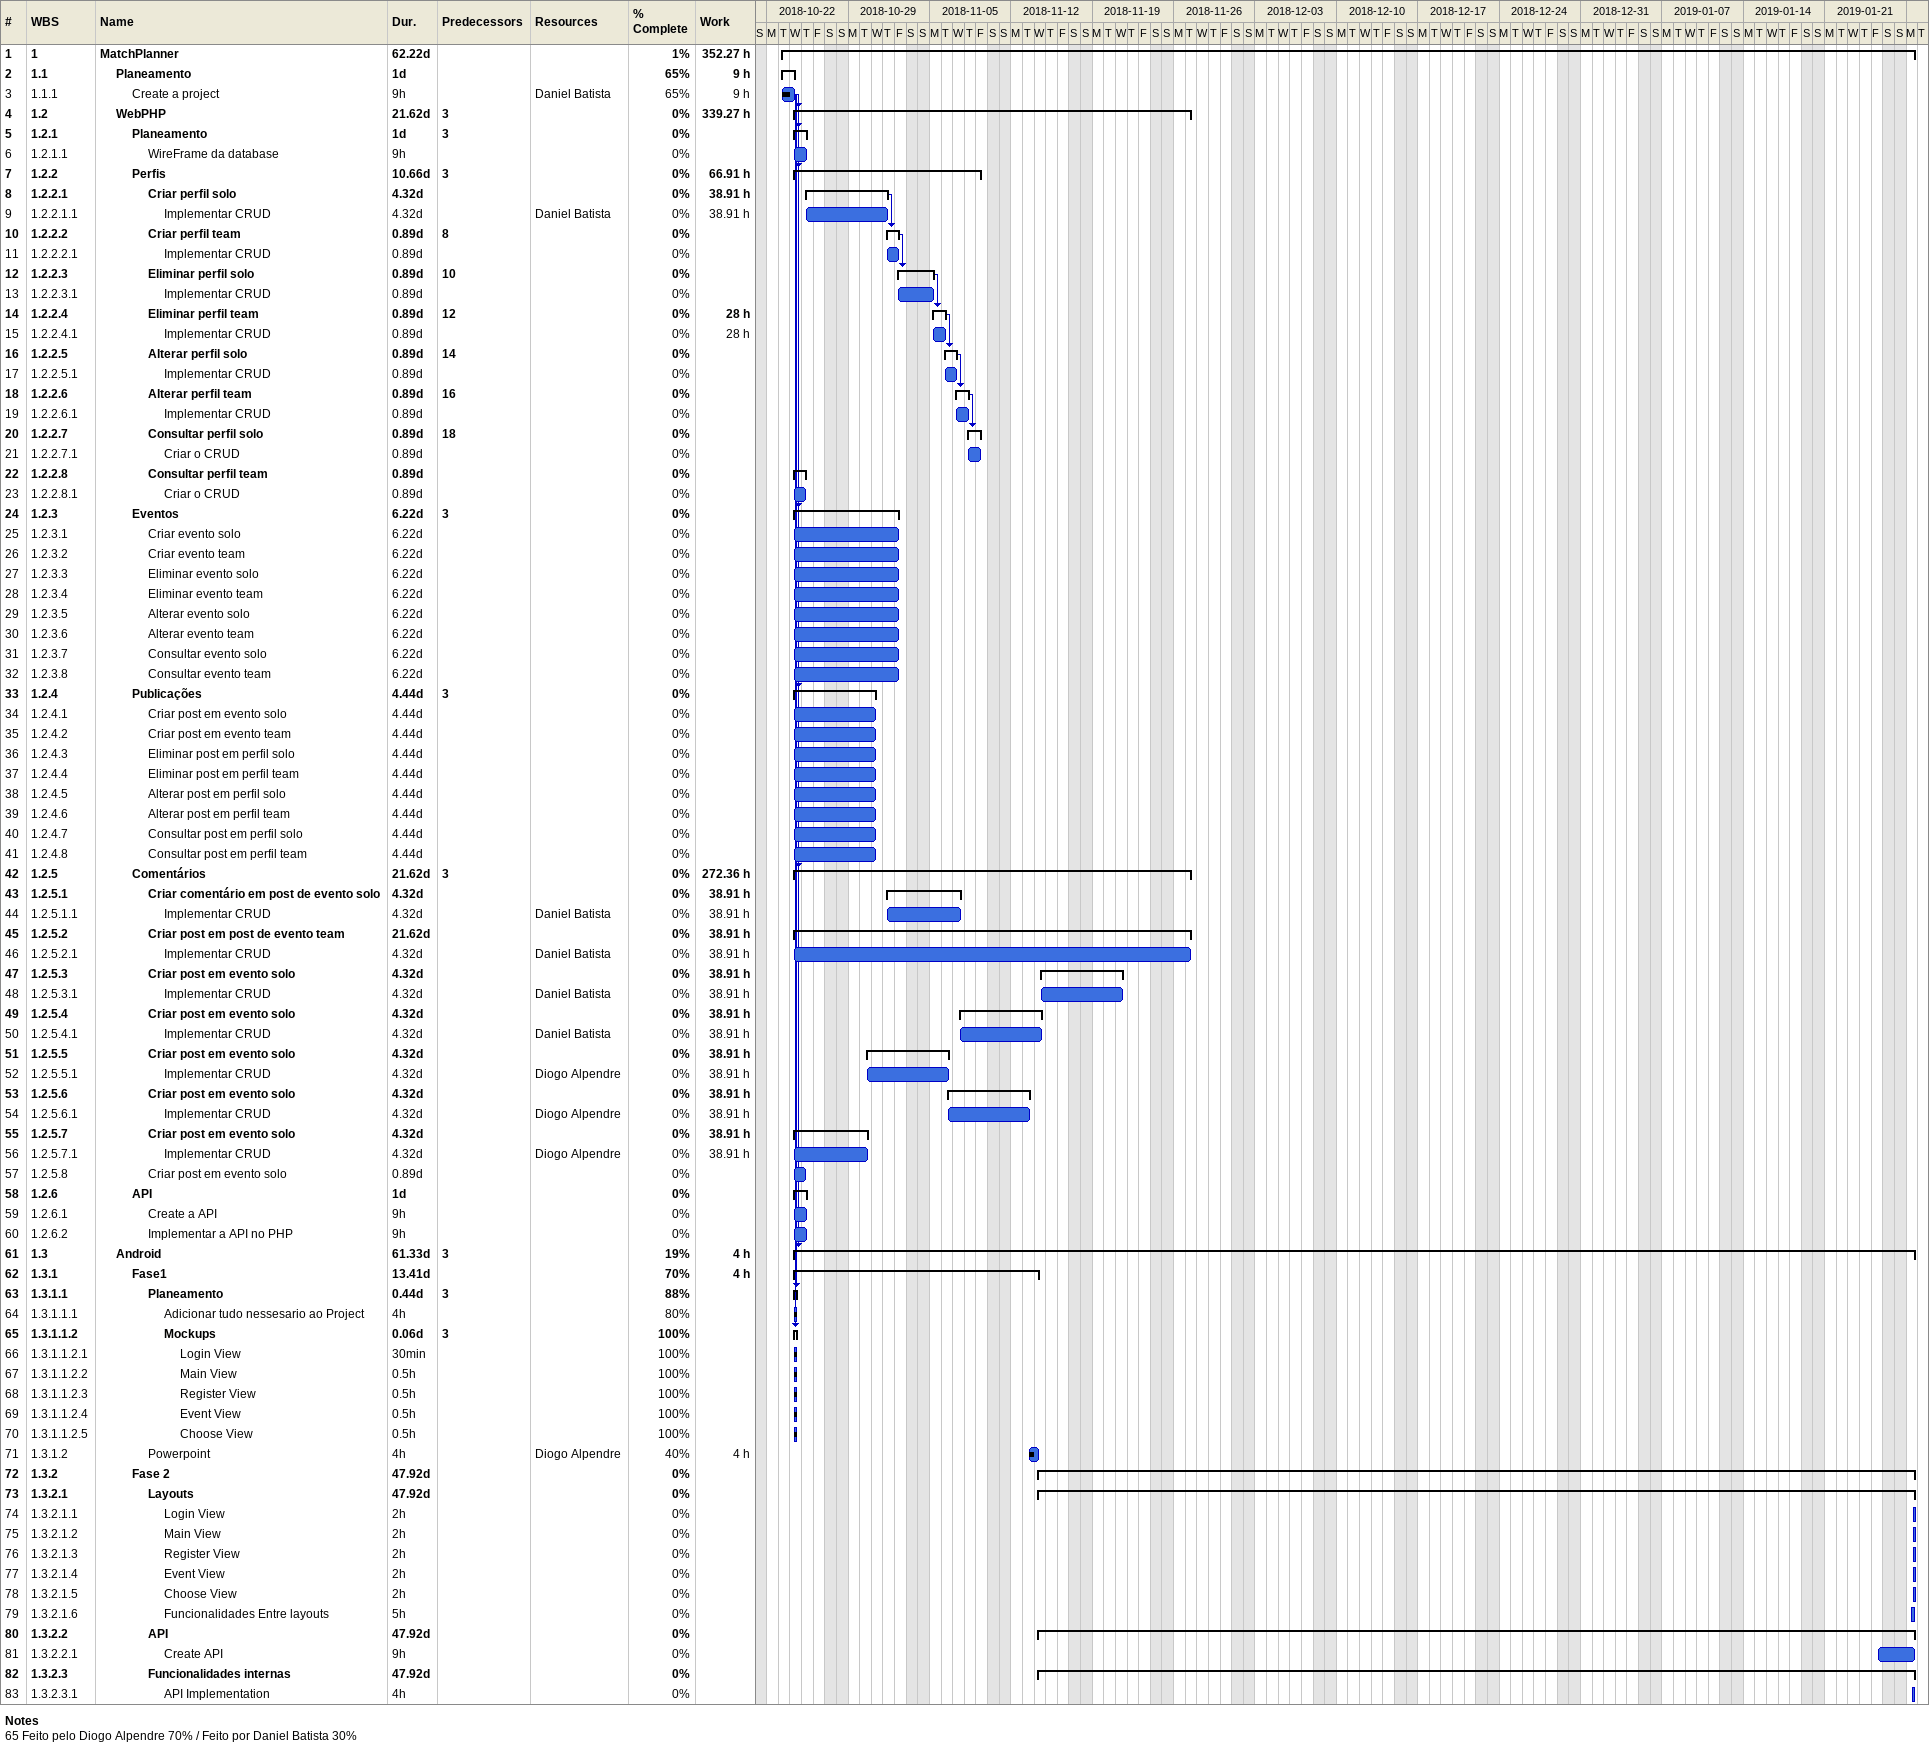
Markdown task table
| ID | WBS | Task | Duration | Start | Finish | Predecessors | Resources | % complete | Work (h) |
|---|---|---|---|---|---|---|---|---|---|
| 1 | 1 | **MatchPlanner** | 62.22d | 2018-10-23 | 2019-01-28 |  |  | 1 | 352.27 |
| 2 | 1.1 | **Planeamento** | 1d | 2018-10-23 | 2018-10-24 |  |  | 65 | 9 |
| 3 | 1.1.1 | Create a project | 9h | 2018-10-23 | 2018-10-24 |  | Daniel Batista | 65 | 9 |
| 4 | 1.2 | **WebPHP** | 21.62d | 2018-10-24 | 2018-11-27 | 3 |  | 0 | 339.27 |
| 5 | 1.2.1 | **Planeamento** | 1d | 2018-10-24 | 2018-10-25 | 3 |  | 0 |  |
| 6 | 1.2.1.1 | WireFrame da database | 9h | 2018-10-24 | 2018-10-25 |  |  | 0 |  |
| 7 | 1.2.2 | **Perfis** | 10.66d | 2018-10-24 | 2018-11-09 | 3 |  | 0 | 66.91 |
| 8 | 1.2.2.1 | **Criar perfil solo** | 4.32d | 2018-10-25 | 2018-11-01 |  |  | 0 | 38.91 |
| 9 | 1.2.2.1.1 | Implementar CRUD | 4.32d | 2018-10-25 | 2018-11-01 |  | Daniel Batista | 0 | 38.91 |
| 10 | 1.2.2.2 | **Criar perfil team** | 0.89d | 2018-11-01 | 2018-11-02 | 8 |  | 0 |  |
| 11 | 1.2.2.2.1 | Implementar CRUD | 0.89d | 2018-11-01 | 2018-11-02 |  |  | 0 |  |
| 12 | 1.2.2.3 | **Eliminar perfil solo** | 0.89d | 2018-11-02 | 2018-11-05 | 10 |  | 0 |  |
| 13 | 1.2.2.3.1 | Implementar CRUD | 0.89d | 2018-11-02 | 2018-11-05 |  |  | 0 |  |
| 14 | 1.2.2.4 | **Eliminar perfil team** | 0.89d | 2018-11-05 | 2018-11-06 | 12 |  | 0 | 28 |
| 15 | 1.2.2.4.1 | Implementar CRUD | 0.89d | 2018-11-05 | 2018-11-06 |  |  | 0 | 28 |
| 16 | 1.2.2.5 | **Alterar perfil solo** | 0.89d | 2018-11-06 | 2018-11-07 | 14 |  | 0 |  |
| 17 | 1.2.2.5.1 | Implementar CRUD | 0.89d | 2018-11-06 | 2018-11-07 |  |  | 0 |  |
| 18 | 1.2.2.6 | **Alterar perfil team** | 0.89d | 2018-11-07 | 2018-11-08 | 16 |  | 0 |  |
| 19 | 1.2.2.6.1 | Implementar CRUD | 0.89d | 2018-11-07 | 2018-11-08 |  |  | 0 |  |
| 20 | 1.2.2.7 | **Consultar perfil solo** | 0.89d | 2018-11-08 | 2018-11-09 | 18 |  | 0 |  |
| 21 | 1.2.2.7.1 | Criar o CRUD | 0.89d | 2018-11-08 | 2018-11-09 |  |  | 0 |  |
| 22 | 1.2.2.8 | **Consultar perfil team** | 0.89d | 2018-10-24 | 2018-10-25 |  |  | 0 |  |
| 23 | 1.2.2.8.1 | Criar o CRUD | 0.89d | 2018-10-24 | 2018-10-25 |  |  | 0 |  |
| 24 | 1.2.3 | **Eventos** | 6.22d | 2018-10-24 | 2018-11-02 | 3 |  | 0 |  |
| 25 | 1.2.3.1 | Criar evento solo | 6.22d | 2018-10-24 | 2018-11-02 |  |  | 0 |  |
| 26 | 1.2.3.2 | Criar evento team | 6.22d | 2018-10-24 | 2018-11-02 |  |  | 0 |  |
| 27 | 1.2.3.3 | Eliminar evento solo | 6.22d | 2018-10-24 | 2018-11-02 |  |  | 0 |  |
| 28 | 1.2.3.4 | Eliminar evento team | 6.22d | 2018-10-24 | 2018-11-02 |  |  | 0 |  |
| 29 | 1.2.3.5 | Alterar evento solo | 6.22d | 2018-10-24 | 2018-11-02 |  |  | 0 |  |
| 30 | 1.2.3.6 | Alterar evento team | 6.22d | 2018-10-24 | 2018-11-02 |  |  | 0 |  |
| 31 | 1.2.3.7 | Consultar evento solo | 6.22d | 2018-10-24 | 2018-11-02 |  |  | 0 |  |
| 32 | 1.2.3.8 | Consultar evento team | 6.22d | 2018-10-24 | 2018-11-02 |  |  | 0 |  |
| 33 | 1.2.4 | **Publicações** | 4.44d | 2018-10-24 | 2018-10-31 | 3 |  | 0 |  |
| 34 | 1.2.4.1 | Criar post em evento solo | 4.44d | 2018-10-24 | 2018-10-31 |  |  | 0 |  |
| 35 | 1.2.4.2 | Criar post em evento team | 4.44d | 2018-10-24 | 2018-10-31 |  |  | 0 |  |
| 36 | 1.2.4.3 | Eliminar post em perfil solo | 4.44d | 2018-10-24 | 2018-10-31 |  |  | 0 |  |
| 37 | 1.2.4.4 | Eliminar post em perfil team | 4.44d | 2018-10-24 | 2018-10-31 |  |  | 0 |  |
| 38 | 1.2.4.5 | Alterar post em perfil solo | 4.44d | 2018-10-24 | 2018-10-31 |  |  | 0 |  |
| 39 | 1.2.4.6 | Alterar post em perfil team | 4.44d | 2018-10-24 | 2018-10-31 |  |  | 0 |  |
| 40 | 1.2.4.7 | Consultar post em perfil solo | 4.44d | 2018-10-24 | 2018-10-31 |  |  | 0 |  |
| 41 | 1.2.4.8 | Consultar post em perfil team | 4.44d | 2018-10-24 | 2018-10-31 |  |  | 0 |  |
| 42 | 1.2.5 | **Comentários** | 21.62d | 2018-10-24 | 2018-11-27 | 3 |  | 0 | 272.36 |
| 43 | 1.2.5.1 | **Criar comentário em post de evento solo** | 4.32d | 2018-11-01 | 2018-11-07 |  |  | 0 | 38.91 |
| 44 | 1.2.5.1.1 | Implementar CRUD | 4.32d | 2018-11-01 | 2018-11-07 |  | Daniel Batista | 0 | 38.91 |
| 45 | 1.2.5.2 | **Criar post em post de evento team** | 21.62d | 2018-10-24 | 2018-11-27 |  |  | 0 | 38.91 |
| 46 | 1.2.5.2.1 | Implementar CRUD | 4.32d | 2018-10-24 | 2018-11-27 |  | Daniel Batista | 0 | 38.91 |
| 47 | 1.2.5.3 | **Criar post em evento solo** | 4.32d | 2018-11-14 | 2018-11-21 |  |  | 0 | 38.91 |
| 48 | 1.2.5.3.1 | Implementar CRUD | 4.32d | 2018-11-14 | 2018-11-21 |  | Daniel Batista | 0 | 38.91 |
| 49 | 1.2.5.4 | **Criar post em evento solo** | 4.32d | 2018-11-07 | 2018-11-14 |  |  | 0 | 38.91 |
| 50 | 1.2.5.4.1 | Implementar CRUD | 4.32d | 2018-11-07 | 2018-11-14 |  | Daniel Batista | 0 | 38.91 |
| 51 | 1.2.5.5 | **Criar post em evento solo** | 4.32d | 2018-10-30 | 2018-11-06 |  |  | 0 | 38.91 |
| 52 | 1.2.5.5.1 | Implementar CRUD | 4.32d | 2018-10-30 | 2018-11-06 |  | Diogo Alpendre | 0 | 38.91 |
| 53 | 1.2.5.6 | **Criar post em evento solo** | 4.32d | 2018-11-06 | 2018-11-13 |  |  | 0 | 38.91 |
| 54 | 1.2.5.6.1 | Implementar CRUD | 4.32d | 2018-11-06 | 2018-11-13 |  | Diogo Alpendre | 0 | 38.91 |
| 55 | 1.2.5.7 | **Criar post em evento solo** | 4.32d | 2018-10-24 | 2018-10-30 |  |  | 0 | 38.91 |
| 56 | 1.2.5.7.1 | Implementar CRUD | 4.32d | 2018-10-24 | 2018-10-30 |  | Diogo Alpendre | 0 | 38.91 |
| 57 | 1.2.5.8 | Criar post em evento solo | 0.89d | 2018-10-24 | 2018-10-25 |  |  | 0 |  |
| 58 | 1.2.6 | **API** | 1d | 2018-10-24 | 2018-10-25 |  |  | 0 |  |
| 59 | 1.2.6.1 | Create a API | 9h | 2018-10-24 | 2018-10-25 |  |  | 0 |  |
| 60 | 1.2.6.2 | Implementar a API no PHP | 9h | 2018-10-24 | 2018-10-25 |  |  | 0 |  |
| 61 | 1.3 | **Android** | 61.33d | 2018-10-24 | 2019-01-28 | 3 |  | 19 | 4 |
| 62 | 1.3.1 | **Fase1** | 13.41d | 2018-10-24 | 2018-11-14 |  |  | 70 | 4 |
| 63 | 1.3.1.1 | **Planeamento** | 0.44d | 2018-10-24 | 2018-10-24 | 3 |  | 88 |  |
| 64 | 1.3.1.1.1 | Adicionar tudo nessesario ao Project | 4h | 2018-10-24 | 2018-10-24 |  |  | 80 |  |
| 65 | 1.3.1.1.2 | **Mockups** | 0.06d | 2018-10-24 | 2018-10-24 | 3 |  | 100 |  |
| 66 | 1.3.1.1.2.1 | Login View | 30min | 2018-10-24 | 2018-10-24 |  |  | 100 |  |
| 67 | 1.3.1.1.2.2 | Main View | 0.5h | 2018-10-24 | 2018-10-24 |  |  | 100 |  |
| 68 | 1.3.1.1.2.3 | Register View | 0.5h | 2018-10-24 | 2018-10-24 |  |  | 100 |  |
| 69 | 1.3.1.1.2.4 | Event View | 0.5h | 2018-10-24 | 2018-10-24 |  |  | 100 |  |
| 70 | 1.3.1.1.2.5 | Choose View | 0.5h | 2018-10-24 | 2018-10-24 |  |  | 100 |  |
| 71 | 1.3.1.2 | Powerpoint | 4h | 2018-11-13 | 2018-11-14 |  | Diogo Alpendre | 40 | 4 |
| 72 | 1.3.2 | **Fase 2** | 47.92d | 2018-11-14 | 2019-01-28 |  |  | 0 |  |
| 73 | 1.3.2.1 | **Layouts** | 47.92d | 2018-11-14 | 2019-01-28 |  |  | 0 |  |
| 74 | 1.3.2.1.1 | Login View | 2h | 2019-01-28 | 2019-01-28 |  |  | 0 |  |
| 75 | 1.3.2.1.2 | Main View | 2h | 2019-01-28 | 2019-01-28 |  |  | 0 |  |
| 76 | 1.3.2.1.3 | Register View | 2h | 2019-01-28 | 2019-01-28 |  |  | 0 |  |
| 77 | 1.3.2.1.4 | Event View | 2h | 2019-01-28 | 2019-01-28 |  |  | 0 |  |
| 78 | 1.3.2.1.5 | Choose View | 2h | 2019-01-28 | 2019-01-28 |  |  | 0 |  |
| 79 | 1.3.2.1.6 | Funcionalidades Entre layouts | 5h | 2019-01-28 | 2019-01-28 |  |  | 0 |  |
| 80 | 1.3.2.2 | **API** | 47.92d | 2018-11-14 | 2019-01-28 |  |  | 0 |  |
| 81 | 1.3.2.2.1 | Create API | 9h | 2019-01-25 | 2019-01-28 |  |  | 0 |  |
| 82 | 1.3.2.3 | **Funcionalidades internas** | 47.92d | 2018-11-14 | 2019-01-28 |  |  | 0 |  |
| 83 | 1.3.2.3.1 | API Implementation | 4h | 2019-01-28 | 2019-01-28 |  |  | 0 |  |

Notes
- 65: Feito pelo Diogo Alpendre 70% / Feito por Daniel Batista 30%
